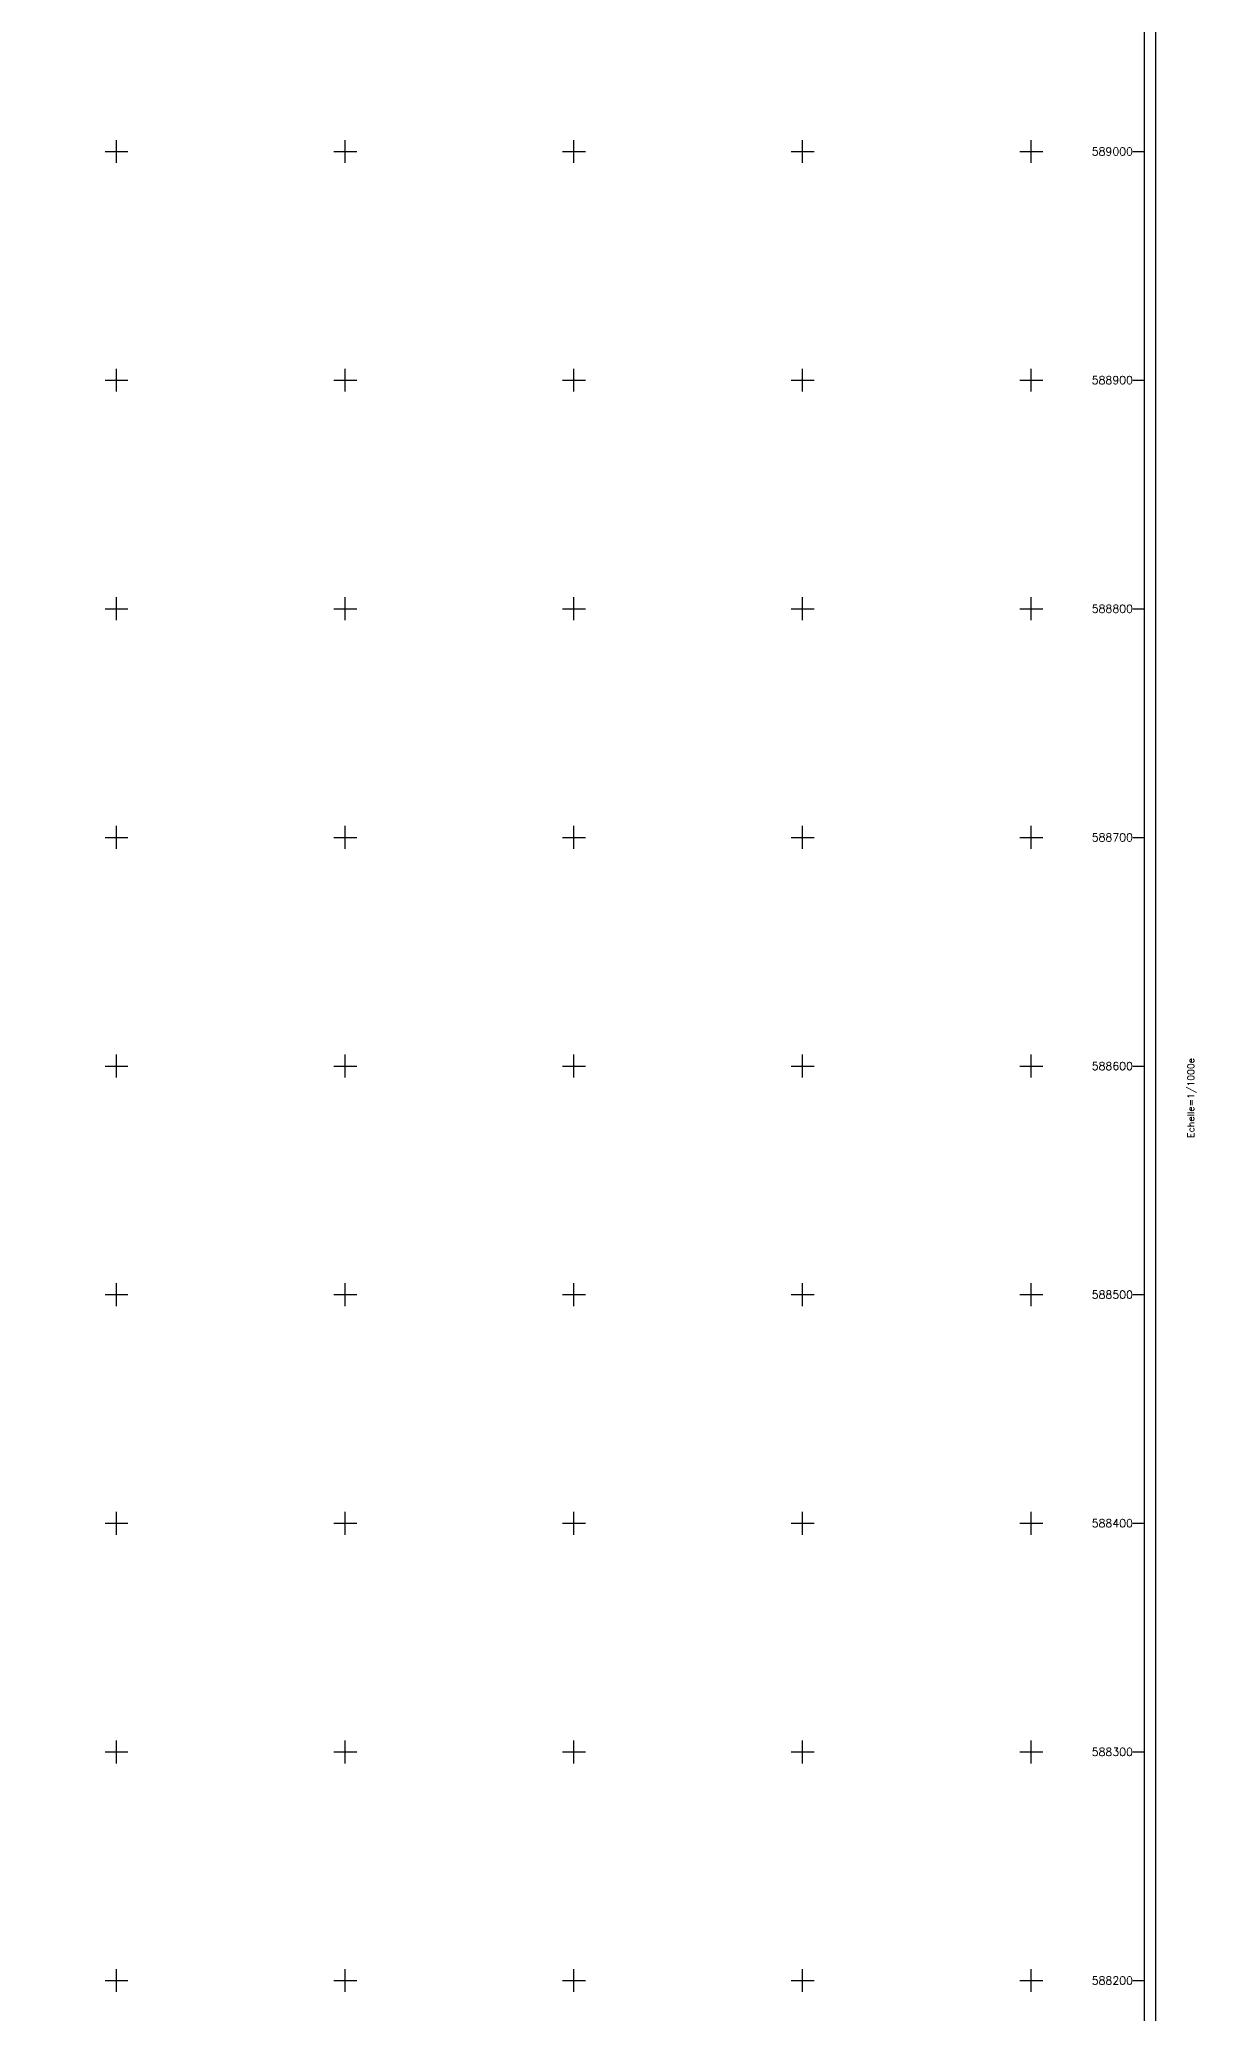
# Model space of a CAD drawing. Extents: x 385562 to 387872, y 587050 to 590157.
# Drawn here: x 387366 to 387872, y 588186 to 589049 of the extents above; entities that cross this region are included whole.
import ezdxf
from ezdxf.enums import TextEntityAlignment as Align

# ---------------------------------------------------------------- set-up
doc = ezdxf.new("R2010")
doc.units = 0
doc.header["$MEASUREMENT"] = 0
doc.layers.add('cartouche', color=7, linetype='CONTINUOUS')
doc.layers.add('croisillon', color=7, linetype='CONTINUOUS')
doc.styles.add('ROMANC', font='romanc.shx', dxfattribs={"height": 10})

msp = doc.modelspace()

# ---------------------------------------------------------------- linework, layer by layer
at = {"layer": 'cartouche'}
for points in [[(385604.73, 587049.5), (387854.45, 587049.5), (387854.45, 590144.27), (385604.73, 590144.27)], [(385609.73, 587054.5), (387849.45, 587054.5), (387849.45, 590139.27), (385609.73, 590139.27)]]:
    msp.add_lwpolyline(points, close=True, dxfattribs=at)
at = {"layer": 'croisillon'}
for p, q in [((387395, 589000), (387405, 589000)), ((387400, 588995), (387400, 589005)), ((387495, 589000), (387505, 589000)), ((387500, 588995), (387500, 589005)), ((387595, 589000), (387605, 589000)), ((387600, 588995), (387600, 589005)), ((387695, 589000), (387705, 589000)), ((387700, 588995), (387700, 589005)), ((387795, 589000), (387805, 589000)), ((387800, 588995), (387800, 589005)), ((387844.45, 589000), (387849.45, 589000)), ((387400, 588895), (387400, 588905)), ((387500, 588895), (387500, 588905)), ((387600, 588895), (387600, 588905)), ((387700, 588895), (387700, 588905)), ((387800, 588895), (387800, 588905)), ((387395, 588900), (387405, 588900)), ((387495, 588900), (387505, 588900)), ((387595, 588900), (387605, 588900)), ((387695, 588900), (387705, 588900)), ((387795, 588900), (387805, 588900)), ((387844.45, 588900), (387849.45, 588900)), ((387400, 588795), (387400, 588805)), ((387500, 588795), (387500, 588805)), ((387600, 588795), (387600, 588805)), ((387700, 588795), (387700, 588805)), ((387800, 588795), (387800, 588805)), ((387395, 588800), (387405, 588800)), ((387495, 588800), (387505, 588800)), ((387595, 588800), (387605, 588800)), ((387695, 588800), (387705, 588800)), ((387795, 588800), (387805, 588800)), ((387844.45, 588800), (387849.45, 588800)), ((387395, 588700), (387405, 588700)), ((387400, 588695), (387400, 588705)), ((387495, 588700), (387505, 588700)), ((387500, 588695), (387500, 588705)), ((387595, 588700), (387605, 588700)), ((387600, 588695), (387600, 588705)), ((387695, 588700), (387705, 588700)), ((387700, 588695), (387700, 588705)), ((387795, 588700), (387805, 588700)), ((387800, 588695), (387800, 588705)), ((387844.45, 588700), (387849.45, 588700)), ((387400, 588595), (387400, 588605)), ((387500, 588595), (387500, 588605)), ((387600, 588595), (387600, 588605)), ((387700, 588595), (387700, 588605)), ((387800, 588595), (387800, 588605)), ((387395, 588600), (387405, 588600)), ((387495, 588600), (387505, 588600)), ((387595, 588600), (387605, 588600)), ((387695, 588600), (387705, 588600)), ((387795, 588600), (387805, 588600)), ((387844.45, 588600), (387849.45, 588600)), ((387395, 588500), (387405, 588500)), ((387400, 588495), (387400, 588505)), ((387495, 588500), (387505, 588500)), ((387500, 588495), (387500, 588505)), ((387595, 588500), (387605, 588500)), ((387600, 588495), (387600, 588505)), ((387695, 588500), (387705, 588500)), ((387700, 588495), (387700, 588505)), ((387795, 588500), (387805, 588500)), ((387800, 588495), (387800, 588505)), ((387844.45, 588500), (387849.45, 588500)), ((387400, 588395), (387400, 588405)), ((387500, 588395), (387500, 588405)), ((387600, 588395), (387600, 588405)), ((387700, 588395), (387700, 588405)), ((387800, 588395), (387800, 588405)), ((387395, 588400), (387405, 588400)), ((387495, 588400), (387505, 588400)), ((387595, 588400), (387605, 588400)), ((387695, 588400), (387705, 588400)), ((387795, 588400), (387805, 588400)), ((387844.45, 588400), (387849.45, 588400)), ((387395, 588300), (387405, 588300)), ((387400, 588295), (387400, 588305)), ((387495, 588300), (387505, 588300)), ((387500, 588295), (387500, 588305)), ((387595, 588300), (387605, 588300)), ((387600, 588295), (387600, 588305)), ((387695, 588300), (387705, 588300)), ((387700, 588295), (387700, 588305)), ((387795, 588300), (387805, 588300)), ((387800, 588295), (387800, 588305)), ((387844.45, 588300), (387849.45, 588300)), ((387400, 588195), (387400, 588205)), ((387500, 588195), (387500, 588205)), ((387600, 588195), (387600, 588205)), ((387700, 588195), (387700, 588205)), ((387800, 588195), (387800, 588205)), ((387395, 588200), (387405, 588200)), ((387495, 588200), (387505, 588200)), ((387595, 588200), (387605, 588200)), ((387695, 588200), (387705, 588200)), ((387795, 588200), (387805, 588200)), ((387844.45, 588200), (387849.45, 588200))]:
    msp.add_line(p, q, dxfattribs=at)

# ---------------------------------------------------------------- texts
at = {"layer": 'cartouche', "style": 'ROMANC'}
msp.add_text('Echelle=1/1000e', height=2.975, rotation=90, dxfattribs=at).set_placement((387870, 588586), align=Align.MIDDLE)
at = {"layer": 'croisillon', "style": 'ROMANC'}
for s, p in [('589000', (387844.45, 589000)), ('588900', (387844.45, 588900)), ('588800', (387844.45, 588800)), ('588700', (387844.45, 588700)), ('588600', (387844.45, 588600)), ('588500', (387844.45, 588500)), ('588400', (387844.45, 588400)), ('588300', (387844.45, 588300)), ('588200', (387844.45, 588200))]:
    msp.add_text(s, height=3.5, dxfattribs=at).set_placement(p, align=Align.MIDDLE_RIGHT)

doc.saveas('drawing.dxf')
